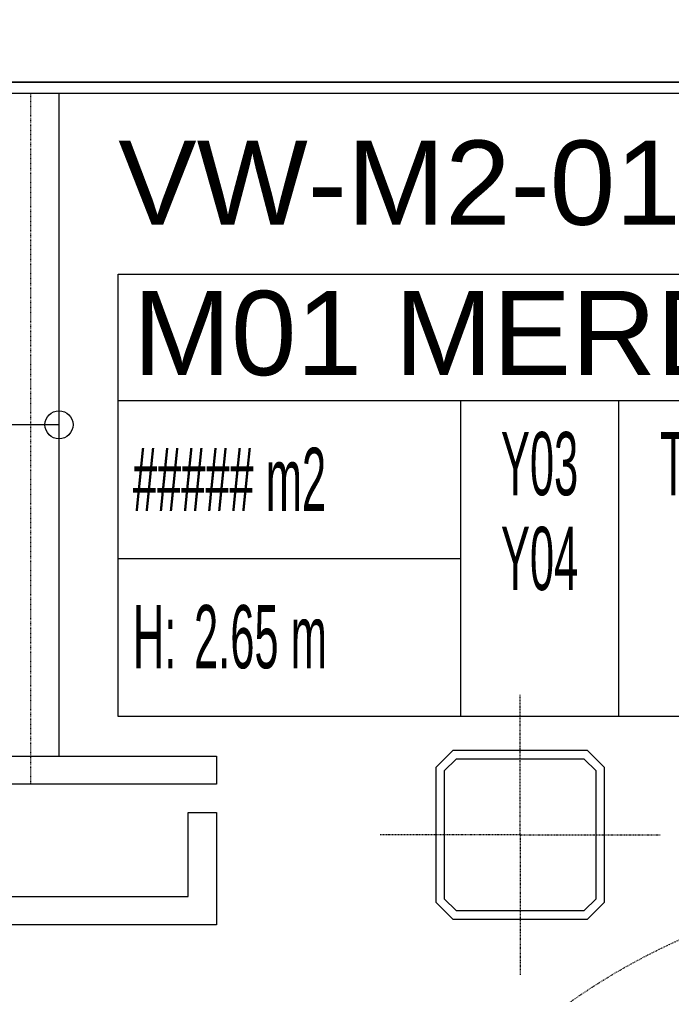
# Model space of a CAD drawing. Extents: x -1439 to 34962, y -872 to 8330.
# Drawn here: x 24210.8 to 24326.8, y 460.1 to 633.7 of the extents above; entities that cross this region are included whole.
import ezdxf
from ezdxf.enums import TextEntityAlignment as Align

# ---------------------------------------------------------------- set-up
doc = ezdxf.new("R2010")
doc.units = 0
doc.linetypes.add('DOT2', pattern=[0.125, 0, -0.125])
doc.layers.get('0').update_dxf_attribs({"color": 9, "lineweight": 9})
for name, color, linetype, lineweight in [('01', 9, 'Continuous', 9), ('07', 9, 'Continuous', 9), ('14', 9, 'Continuous', 9), ('19', 9, 'Continuous', 9), ('19D', 9, 'DOT2', 9), ('21_MAHAL', 9, 'Continuous', 9)]:
    doc.layers.add(name, color=color, linetype=linetype, lineweight=lineweight)
doc.styles.add('Arial', font='arial.ttf', dxfattribs={"height": 2.5})
doc.styles.add('MuuM_TEXT-STANDART', font='ARIALN.TTF')

# ---------------------------------------------------------------- blocks, each defined once
blk = doc.blocks.new('*U522')
blk.add_lwpolyline([(0, 0), (0, 504)])
blk.add_circle((0, 0), 5)
blk = doc.blocks.new('merdvn2.mekanik')
at = {"layer": '19', "linetype": 'Continuous'}
for points in [[(24207.84, -297.5), (24207.84, -179.5)], [(24036.58, -302.5), (23955.84, -302.5), (23955.84, -322.5), (23955.84, -322.5), (24230.84, -322.5), (24230.84, -307.5), (24235.84, -307.5), (24235.84, -327.5), (24230.84, -327.5), (23950.84, -327.5), (23950.84, -327.5), (23950.84, -297.5), (24034.25, -297.5)]]:
    blk.add_lwpolyline(points, dxfattribs=at)
at = {"layer": '19'}
blk.add_lwpolyline([(24039.84, -297.5), (24235.84, -297.5), (24235.84, -297.5), (24235.84, -302.5), (24235.84, -302.5), (24042.17, -302.5)], dxfattribs=at)
at = {"layer": '19D'}
blk.add_lwpolyline([(24202.84, -302.5), (24202.84, -179.5)], dxfattribs=at)
at = {"layer": '19', "xscale": 0.5, "yscale": 0.5, "zscale": 0.5, "rotation": 90}
blk.add_blockref('*U522', (24207.84, -238.5), dxfattribs=at)
blk = doc.blocks.new('p-yng-01')
at = {"linetype": 'DOT2'}
blk.add_arc((2, -5.39), 115.41, 269.9997, 0.8132, dxfattribs=at)
blk = doc.blocks.new('0_roomno2')
blk.add_lwpolyline([(19.375, -10.5), (0, -10.5), (0, 0), (19.375, 0)], close=True)
for points in [[(0, -3), (19.375, -3)], [(8.125, -3), (8.125, -10.5)], [(11.875, -3), (11.875, -10.5)], [(0, -6.75), (8.125, -6.75)]]:
    blk.add_lwpolyline(points)
at = {"style": 'MuuM_TEXT-STANDART', "width": 0.6}
blk.add_text('H:', height=1.5, dxfattribs=at).set_placement((0.35, -8.608), align=Align.MIDDLE_LEFT)
at = {"style": 'Arial'}
blk.add_attdef('ODANO', (0, 1.17), '', height=2, dxfattribs=at)
blk.add_attdef('MEKANADI', text='', height=2, dxfattribs=at).set_placement((0.35, -3), align=Align.BOTTOM_LEFT)
at = {"style": 'MuuM_TEXT-STANDART', "width": 0.6}
for tag, p in [('YER01', (10, -4.5)), ('TAVAN01', (13.75, -4.5)), ('DUVAR01', (17.5, -4.5)), ('YER02', (10, -6.75)), ('TAVAN02', (13.75, -6.75)), ('DUVAR02', (17.5, -6.75)), ('YER03', (10, -9)), ('TAVAN03', (13.75, -9)), ('DUVAR03', (17.5, -9))]:
    blk.add_attdef(tag, text='', height=1.5, dxfattribs=at).set_placement(p, align=Align.MIDDLE_CENTER)
for tag, p in [('M2', (0.35, -4.875)), ('TEMIZTAVANYUKSEKLIGI', (1.8, -8.608))]:
    blk.add_attdef(tag, text='', height=1.5, dxfattribs=at).set_placement(p, align=Align.MIDDLE_LEFT)
blk = doc.blocks.new('p-sıva altı_vw')
at = {"linetype": 'DOT2', "ltscale": 0.4}
for q in [(0, 25), (0, 25), (-25, 0), (-25, 0), (0, -25), (25, 0), (0, -25), (25, 0)]:
    blk.add_line((0, 0), q, dxfattribs=at)
for points in [[(-12, -15), (12, -15), (15, -12), (15, 12), (12, 15), (-12, 15), (-15, 12), (-15, -12)], [(-11.38, -13.5), (11.38, -13.5), (13.5, -11.38), (13.5, 11.38), (11.38, 13.5), (-11.38, 13.5), (-13.5, 11.38), (-13.5, -11.38)]]:
    blk.add_lwpolyline(points, close=True)

msp = doc.modelspace()

# ---------------------------------------------------------------- linework, layer by layer
at = {"layer": '01'}
msp.add_lwpolyline([(24395.84, 662.5), (24395.84, 622.5), (23847.84, 622.5), (23845.84, 622.5), (23845.84, 354.5), (23845.84, 352.5), (24395.84, 352.5), (24395.84, 312.5), (23795.84, 312.5), (23795.84, 662.5)], dxfattribs=at)
msp.add_lwpolyline([(24395.84, 662.5), (23795.84, 662.5), (23795.84, 312.5), (24395.84, 312.5), (24395.84, 352.5), (23845.84, 352.5), (23845.84, 622.5), (24395.84, 622.5)], close=True, dxfattribs=at)
at = {"layer": '14'}
msp.add_lwpolyline([(24472.84, 740.5), (24397.84, 740.5), (24397.84, 475.5), (24376.84, 475.5), (24376.84, 620.5), (23847.84, 620.5), (23847.84, 354.5), (24378.84, 354.5), (24378.84, 354.5), (24378.84, 354.5), (24378.84, 369.5), (24397.84, 369.5), (24397.84, 334.5), (24593.84, 334.5)], dxfattribs=at)

# ---------------------------------------------------------------- block references
for name, p in [('merdvn2.mekanik', (10, 800)), ('p-sıva altı_vw', (24299.91, 488.5))]:
    msp.add_blockref(name, p)
at = {"layer": '07', "xscale": -1, "rotation": 270}
msp.add_blockref('p-yng-01', (24380.84, 362.5), dxfattribs=at)
at = {"layer": '21_MAHAL'}
ref = msp.add_blockref('0_roomno2', (24228.37, 588.34), dxfattribs=dict(at, xscale=7.5, yscale=7.5, zscale=7.5))
ref.add_attrib('ODANO', 'VW-M2-01', (24228.37, 597.11), dxfattribs={"layer": '0', "height": 15, "style": 'Arial'})
ref.add_attrib('MEKANADI', 'M01 MERD.', dxfattribs={"layer": '0', "height": 15, "style": 'Arial'}).set_placement((24230.99, 565.84), align=Align.BOTTOM_LEFT)
ref.add_attrib('M2', '##### m2', dxfattribs={"layer": '0', "height": 11.25, "style": 'MuuM_TEXT-STANDART', "width": 0.6}).set_placement((24230.99, 551.78), align=Align.MIDDLE_LEFT)
ref.add_attrib('TEMIZTAVANYUKSEKLIGI', '2.65 m', dxfattribs={"layer": '0', "height": 11.25, "style": 'MuuM_TEXT-STANDART', "width": 0.6}).set_placement((24241.87, 523.78), align=Align.MIDDLE_LEFT)
ref.add_attrib('YER01', 'Y03', dxfattribs={"layer": '0', "height": 11.25, "style": 'MuuM_TEXT-STANDART', "width": 0.6}).set_placement((24303.37, 554.59), align=Align.MIDDLE_CENTER)
ref.add_attrib('TAVAN01', 'T09', dxfattribs={"layer": '0', "height": 11.25, "style": 'MuuM_TEXT-STANDART', "width": 0.6}).set_placement((24331.49, 554.59), align=Align.MIDDLE_CENTER)
ref.add_attrib('YER02', 'Y04', dxfattribs={"layer": '0', "height": 11.25, "style": 'MuuM_TEXT-STANDART', "width": 0.6}).set_placement((24303.37, 537.71), align=Align.MIDDLE_CENTER)

doc.saveas('drawing.dxf')
